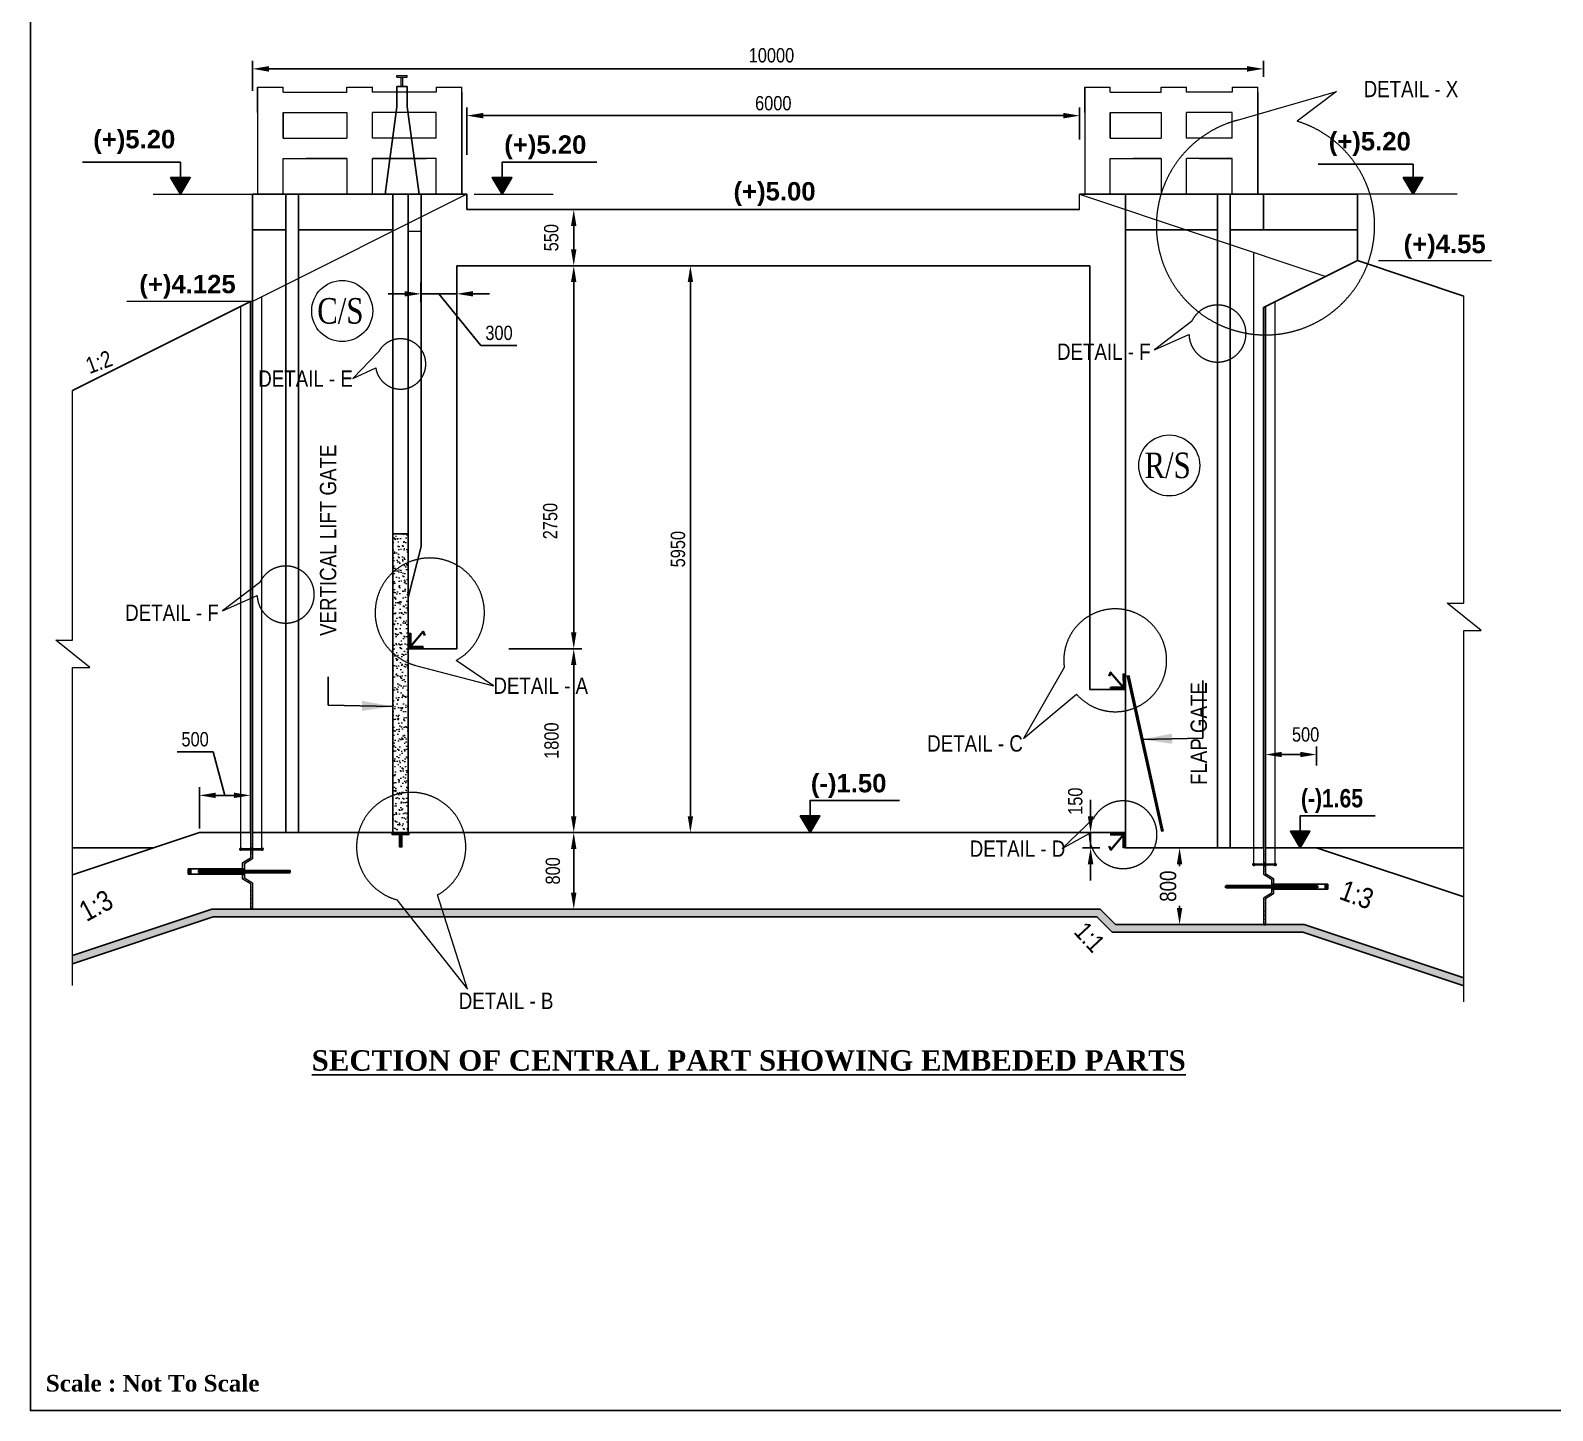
# Model space of a CAD drawing. Extents: x -119161 to 3778985, y -718511 to -30958.
# Drawn here: x 3258501 to 3273407, y -268202 to -254688 of the extents above; entities that cross this region are included whole.
import ezdxf

# ---------------------------------------------------------------- set-up
doc = ezdxf.new("R2010")
doc.units = 0
doc.header["$MEASUREMENT"] = 0
doc.linetypes.add('DASHED2', pattern=[9.525, 6.35, -3.175])
doc.layers.get('0').update_dxf_attribs({"linetype": 'CONTINUOUS'})
doc.layers.get('DEFPOINTS').update_dxf_attribs({"linetype": 'CONTINUOUS'})
for name, color, linetype, lineweight in [('Dim', 7, 'CONTINUOUS', 9), ('Grid Line_Outer', 7, 'CONTINUOUS', 5), ('HATCH', 252, 'CONTINUOUS', 5), ('line2', 3, 'CONTINUOUS', 30), ('Railing', 8, 'CONTINUOUS', 0)]:
    doc.layers.add(name, color=color, linetype=linetype, lineweight=lineweight)
for name, color, linetype in [('DOTTED', 240, 'DASHED2'), ('LINE', 7, 'CONTINUOUS'), ('TEXT', 10, 'CONTINUOUS')]:
    doc.layers.add(name, color=color, linetype=linetype)
doc.styles.add('ARIAL', font='ARIALN.TTF')
doc.styles.add('DIM', font='isocp3.shx')
doc.styles.add('SH-T2', font='arial.ttf', dxfattribs={"width": 0.8})
doc.styles.get("Standard").update_dxf_attribs({"font": 'times.ttf', "height": 250})
doc.dimstyles.new('dim_150', dxfattribs={"dimtxt": 300, "dimasz": 300, "dimexe": 300, "dimexo": 100, "dimgap": 100, "dimtad": 1, "dimdec": 0, "dimzin": 0, "dimdsep": 46, "dimtxsty": 'DIM', "dimcen": 150, "dimclrd": 5, "dimclre": 5, "dimclrt": 7, "dimadec": 0, "dimazin": 0, "dimtfac": 1, "dimtdec": 0, "dimtmove": 0, "dimatfit": 3, "dimfxl": 20, "dimtolj": 1, "dimtzin": 0, "dimarcsym": 0})
doc.dimstyles.new('dim_80', dxfattribs={"dimtxt": 160, "dimasz": 160, "dimexe": 80, "dimexo": 40, "dimgap": 50, "dimtad": 1, "dimdec": 0, "dimzin": 0, "dimdsep": 46, "dimtxsty": 'DIM', "dimcen": 0.09, "dimclrd": 5, "dimclre": 5, "dimclrt": 7, "dimadec": 0, "dimazin": 0, "dimtfac": 1, "dimtdec": 0, "dimtmove": 0, "dimatfit": 3, "dimfxl": 1, "dimtolj": 1, "dimtzin": 0, "dimarcsym": 0})
pattern_1 = [(37.5, (2908119.858, -282118.255), (-0.31496679, 9.63411885), [0, -7.6, 0, -8.5, 0, -8.125]), (7.5, (2908119.858, -282118.255), (8.84888353, 14.11073033), [0, -4.1, 0, -6.85, 0, -2.625]), (327.5, (2908113.708, -282118.255), (15.5707093, 0.02829527), [0, -2.5, 0, -9, 0, -11.75]), (317.5, (2908113.708, -282118.255), (15.030633, 4.3883778), [0, -1.25, 0, -5.9, 0, -6.75])]
pattern_2 = [(37.5, (2853154.504, -282268.255), (-0.31496679, 9.63411885), [0, -7.6, 0, -8.5, 0, -8.125]), (7.5, (2853154.504, -282268.255), (8.84888353, 14.11073033), [0, -4.1, 0, -6.85, 0, -2.625]), (327.5, (2853148.354, -282268.255), (15.57070931, 0.02829527), [0, -2.5, 0, -9, 0, -11.75]), (317.5, (2853148.354, -282268.255), (15.03063302, 4.38837782), [0, -1.25, 0, -5.9, 0, -6.75])]

# ---------------------------------------------------------------- blocks, each defined once
blk = doc.blocks.new('*D365')
at = {"layer": 'DEFPOINTS', "color": 0, "lineweight": -2, "ltscale": 500}
for p in [(3263608, -262542), (3263525, -263292), (3263822, -263292)]:
    blk.add_point(p, dxfattribs=at)
at = {"layer": 'Dim', "color": 5, "lineweight": -2, "ltscale": 500}
for p, q in [((3263648, -262542), (3263902, -262542)), ((3263822, -262702), (3263822, -263132)), ((3263565, -263292), (3263902, -263292))]:
    blk.add_line(p, q, dxfattribs=at)
for points in [[(3263795, -262702), (3263848, -262702), (3263822, -262542)], [(3263795, -263132), (3263848, -263132), (3263822, -263292)]]:
    blk.add_solid(points, dxfattribs=at)
at = {"layer": 'Dim', "color": 7, "ltscale": 500, "insert": (3263618, -262917), "char_height": 140, "attachment_point": 5, "rotation": 90, "style": 'ARIAL'}
blk.add_mtext('\\A1;800', dxfattribs=at)
blk = doc.blocks.new('*D366')
at = {"layer": 'DEFPOINTS', "color": 0, "lineweight": -2, "ltscale": 500}
for p in [(3269591, -262692), (3269591, -263442), (3269755, -263442)]:
    blk.add_point(p, dxfattribs=at)
at = {"layer": 'Dim', "color": 5, "lineweight": -2, "ltscale": 500}
for p, q in [((3269631, -262692), (3269835, -262692)), ((3269755, -262852), (3269755, -262872)), ((3269755, -263282), (3269755, -263261)), ((3269631, -263442), (3269835, -263442))]:
    blk.add_line(p, q, dxfattribs=at)
for points in [[(3269728, -262852), (3269781, -262852), (3269755, -262692)], [(3269728, -263282), (3269781, -263282), (3269755, -263442)]]:
    blk.add_solid(points, dxfattribs=at)
at = {"layer": 'Dim', "color": 7, "ltscale": 500, "insert": (3269643, -263067), "char_height": 160, "attachment_point": 5, "rotation": 90, "style": 'ARIAL'}
blk.add_mtext('\\A1;800', dxfattribs=at)
blk = doc.blocks.new('*D367')
at = {"layer": 'DEFPOINTS', "color": 0, "lineweight": -2, "ltscale": 500}
for p in [(3262776, -255522), (3268776, -255795), (3262776, -255945)]:
    blk.add_point(p, dxfattribs=at)
at = {"layer": 'Dim', "color": 5, "lineweight": -2, "ltscale": 500}
for p, q in [((3262776, -255905), (3262776, -255442)), ((3268776, -255755), (3268776, -255442)), ((3268616, -255522), (3262936, -255522))]:
    blk.add_line(p, q, dxfattribs=at)
for points in [[(3262936, -255495), (3262936, -255549), (3262776, -255522)], [(3268616, -255495), (3268616, -255549), (3268776, -255522)]]:
    blk.add_solid(points, dxfattribs=at)
at = {"layer": 'Dim', "color": 7, "ltscale": 500, "insert": (3265776, -255401), "char_height": 140, "attachment_point": 5, "style": 'ARIAL'}
blk.add_mtext('\\A1;6000', dxfattribs=at)
blk = doc.blocks.new('*D368')
at = {"layer": 'DEFPOINTS', "color": 0, "lineweight": -2, "ltscale": 500}
for p in [(3271096, -261778), (3270596, -261916), (3271096, -261926)]:
    blk.add_point(p, dxfattribs=at)
at = {"layer": 'Dim', "color": 5, "lineweight": -2, "ltscale": 500}
for p, q in [((3270596, -261876), (3270596, -261698)), ((3271096, -261886), (3271096, -261698)), ((3270756, -261778), (3270936, -261778))]:
    blk.add_line(p, q, dxfattribs=at)
for points in [[(3270756, -261751), (3270756, -261804), (3270596, -261778)], [(3270936, -261751), (3270936, -261804), (3271096, -261778)]]:
    blk.add_solid(points, dxfattribs=at)
at = {"layer": 'Dim', "color": 7, "ltscale": 500, "insert": (3270989, -261582), "char_height": 140, "attachment_point": 5, "style": 'ARIAL'}
blk.add_mtext('\\A1;500', dxfattribs=at)
blk = doc.blocks.new('*D369')
at = {"layer": 'DEFPOINTS', "color": 0, "lineweight": -2, "ltscale": 500}
for p in [(3260156, -262178), (3260156, -262542), (3260656, -262542)]:
    blk.add_point(p, dxfattribs=at)
at = {"layer": 'Dim', "color": 5, "lineweight": -2, "ltscale": 500}
for p, q in [((3260291, -261751), (3259938, -261751)), ((3260406, -262178), (3260291, -261751)), ((3260156, -262502), (3260156, -262098)), ((3260496, -262178), (3260316, -262178)), ((3260656, -262502), (3260656, -262098))]:
    blk.add_line(p, q, dxfattribs=at)
for points in [[(3260316, -262151), (3260316, -262204), (3260156, -262178)], [(3260496, -262151), (3260496, -262204), (3260656, -262178)]]:
    blk.add_solid(points, dxfattribs=at)
at = {"layer": 'Dim', "color": 7, "ltscale": 500, "insert": (3260114, -261629), "char_height": 140, "attachment_point": 5, "style": 'ARIAL'}
blk.add_mtext('\\A1;500', dxfattribs=at)
blk = doc.blocks.new('*D370')
at = {"layer": 'DEFPOINTS', "color": 0, "lineweight": -2, "ltscale": 500}
for p in [(3269015, -262542), (3268883, -262692), (3269015, -262692)]:
    blk.add_point(p, dxfattribs=at)
at = {"layer": 'Dim', "color": 5, "lineweight": -2, "ltscale": 500}
for p, q in [((3268883, -262382), (3268883, -262222)), ((3268975, -262542), (3268803, -262542)), ((3268883, -262542), (3268883, -262692)), ((3268975, -262692), (3268803, -262692)), ((3268883, -262852), (3268883, -263012))]:
    blk.add_line(p, q, dxfattribs=at)
for points in [[(3268856, -262382), (3268910, -262382), (3268883, -262542)], [(3268856, -262852), (3268910, -262852), (3268883, -262692)]]:
    blk.add_solid(points, dxfattribs=at)
at = {"layer": 'Dim', "color": 7, "ltscale": 500, "insert": (3268734, -262235), "char_height": 140, "attachment_point": 5, "rotation": 90, "style": 'ARIAL'}
blk.add_mtext('\\A1;150', dxfattribs=at)
blk = doc.blocks.new('*D371')
at = {"layer": 'DEFPOINTS', "color": 0, "lineweight": -2, "ltscale": 500}
for p in [(3263416, -260742), (3263360, -262542), (3263822, -262542)]:
    blk.add_point(p, dxfattribs=at)
at = {"layer": 'Dim', "color": 5, "lineweight": -2, "ltscale": 500}
for p, q in [((3263456, -260742), (3263902, -260742)), ((3263822, -260902), (3263822, -262382)), ((3263400, -262542), (3263902, -262542))]:
    blk.add_line(p, q, dxfattribs=at)
for points in [[(3263795, -260902), (3263848, -260902), (3263822, -260742)], [(3263795, -262382), (3263848, -262382), (3263822, -262542)]]:
    blk.add_solid(points, dxfattribs=at)
at = {"layer": 'Dim', "color": 7, "ltscale": 500, "insert": (3263605, -261642), "char_height": 140, "attachment_point": 5, "rotation": 90, "style": 'ARIAL'}
blk.add_mtext('\\A1;1800', dxfattribs=at)
blk = doc.blocks.new('*D372')
at = {"layer": 'DEFPOINTS', "color": 0, "lineweight": -2, "ltscale": 500}
for p in [(3263147, -256992), (3263147, -260742), (3263822, -260742)]:
    blk.add_point(p, dxfattribs=at)
at = {"layer": 'Dim', "color": 5, "lineweight": -2, "ltscale": 500}
for p, q in [((3263187, -256992), (3263902, -256992)), ((3263822, -257152), (3263822, -260582)), ((3263187, -260742), (3263902, -260742))]:
    blk.add_line(p, q, dxfattribs=at)
for points in [[(3263795, -257152), (3263848, -257152), (3263822, -256992)], [(3263795, -260582), (3263848, -260582), (3263822, -260742)]]:
    blk.add_solid(points, dxfattribs=at)
at = {"layer": 'Dim', "color": 7, "ltscale": 500, "insert": (3263592, -259492), "char_height": 140, "attachment_point": 5, "rotation": 90, "style": 'ARIAL'}
blk.add_mtext('\\A1;2750', dxfattribs=at)
blk = doc.blocks.new('KK')
at = {"layer": 'LINE', "lineweight": 15}
for p, q in [((-286, 1162), (-184, 1162)), ((-286, 1148), (-286, 1162)), ((-286, 1148), (-184, 1148)), ((-242, 1056), (-242, 1148)), ((-226, 1056), (-226, 1148)), ((-184, 1148), (-184, 1162))]:
    blk.add_line(p, q, dxfattribs=at)
at = {"layer": 'LINE'}
for p, q in [((-182, 1056), (-284, 1056)), ((-284, 1054), (-284, 955)), ((-182, 1056), (-182, 956)), ((-284, 856), (-284, 953)), ((-182, 956), (-182, 856)), ((-284, 856), (-400, 0)), ((-182, 856), (-66, 0))]:
    blk.add_line(p, q, dxfattribs=at)
blk = doc.blocks.new('*D373')
at = {"layer": 'DEFPOINTS', "color": 0, "lineweight": -2, "ltscale": 500}
for p in [(3264964, -256992), (3265670, -256992), (3264480, -262542)]:
    blk.add_point(p, dxfattribs=at)
at = {"layer": 'Dim', "color": 5, "lineweight": -2, "ltscale": 500}
for p, q in [((3265630, -256992), (3264884, -256992)), ((3264964, -262382), (3264964, -257152)), ((3264520, -262542), (3265044, -262542))]:
    blk.add_line(p, q, dxfattribs=at)
for points in [[(3264938, -257152), (3264991, -257152), (3264964, -256992)], [(3264938, -262382), (3264991, -262382), (3264964, -262542)]]:
    blk.add_solid(points, dxfattribs=at)
at = {"layer": 'Dim', "color": 7, "ltscale": 500, "insert": (3264843, -259767), "char_height": 140, "attachment_point": 5, "rotation": 90, "style": 'ARIAL'}
blk.add_mtext('\\A1;5950', dxfattribs=at)
blk = doc.blocks.new('*D374')
at = {"layer": 'DEFPOINTS', "color": 0, "lineweight": -2, "ltscale": 500}
for p in [(3263337, -256442), (3263337, -256992), (3263822, -256992)]:
    blk.add_point(p, dxfattribs=at)
at = {"layer": 'Dim', "color": 5, "lineweight": -2, "ltscale": 500}
for p, q in [((3263377, -256442), (3263902, -256442)), ((3263822, -256602), (3263822, -256832)), ((3263377, -256992), (3263902, -256992))]:
    blk.add_line(p, q, dxfattribs=at)
for points in [[(3263795, -256602), (3263848, -256602), (3263822, -256442)], [(3263795, -256832), (3263848, -256832), (3263822, -256992)]]:
    blk.add_solid(points, dxfattribs=at)
at = {"layer": 'Dim', "color": 7, "ltscale": 500, "insert": (3263602, -256717), "char_height": 140, "attachment_point": 5, "rotation": 90, "style": 'ARIAL'}
blk.add_mtext('\\A1;550', dxfattribs=at)
blk = doc.blocks.new('*D375')
at = {"layer": 'DEFPOINTS', "color": 0, "lineweight": -2, "ltscale": 500}
for p in [(3270576, -255064), (3270576, -255182), (3260676, -255320)]:
    blk.add_point(p, dxfattribs=at)
at = {"layer": 'Dim', "color": 5, "lineweight": -2, "ltscale": 500}
for p, q in [((3260676, -255280), (3260676, -254984)), ((3270576, -255142), (3270576, -254984)), ((3260836, -255064), (3270416, -255064))]:
    blk.add_line(p, q, dxfattribs=at)
for points in [[(3260836, -255037), (3260836, -255091), (3260676, -255064)], [(3270416, -255037), (3270416, -255091), (3270576, -255064)]]:
    blk.add_solid(points, dxfattribs=at)
at = {"layer": 'Dim', "color": 7, "ltscale": 500, "insert": (3265758, -254932), "char_height": 140, "attachment_point": 5, "style": 'ARIAL'}
blk.add_mtext('\\A1;10000', dxfattribs=at)
blk = doc.blocks.new('*D376')
at = {"layer": 'DEFPOINTS', "color": 0, "lineweight": -2, "ltscale": 500}
for p in [(3262326, -257116), (3262676, -257116), (3262676, -257267)]:
    blk.add_point(p, dxfattribs=at)
at = {"layer": 'Dim', "color": 5, "lineweight": -2, "ltscale": 500}
for p, q in [((3262166, -257267), (3262006, -257267)), ((3262326, -257156), (3262326, -257347)), ((3262326, -257267), (3262676, -257267)), ((3262326, -257267), (3262676, -257267)), ((3262501, -257267), (3262913, -257772)), ((3262676, -257156), (3262676, -257347)), ((3262836, -257267), (3262996, -257267)), ((3262913, -257772), (3263266, -257772))]:
    blk.add_line(p, q, dxfattribs=at)
for points in [[(3262166, -257240), (3262166, -257293), (3262326, -257267)], [(3262836, -257240), (3262836, -257293), (3262676, -257267)]]:
    blk.add_solid(points, dxfattribs=at)
at = {"layer": 'Dim', "color": 7, "ltscale": 500, "insert": (3263090, -257650), "char_height": 140, "attachment_point": 5, "style": 'ARIAL'}
blk.add_mtext('\\A1;300', dxfattribs=at)
blk = doc.blocks.new('Ralling 02')
at = {"layer": 'Railing', "ltscale": 500}
for p, q in [((-1750, 0), (-1750, 1050)), ((-1500, 1050), (-1500, 1000)), ((-875, 1000), (-875, 1050)), ((-625, 1000), (-625, 1050)), ((0, 1000), (0, 1050)), ((0, 1000), (0, 1050)), ((250, 800), (250, 1050)), ((250, 1050), (250, 0)), ((-1750, 1000), (-1750, 0)), ((-1500, 800), (-875, 800)), ((-1500, 550), (-1500, 800)), ((-875, 550), (-875, 800)), ((0, 800), (-625, 800)), ((0, 550), (0, 800)), ((-1500, 0), (-1500, 350)), ((-875, 0), (-875, 350)), ((0, 0), (0, 350))]:
    blk.add_line(p, q, dxfattribs=at)
for points in [[(-1500, 1050), (-1750, 1050)], [(-625, 1050), (-875, 1050)], [(250, 1050), (0, 1050)], [(-1500, 1000), (-875, 1000)], [(0, 1000), (-625, 1000)], [(-625, 800), (-625, 550)], [(0, 800), (0, 800), (0, 550)], [(-1500, 550), (-875, 550)], [(0, 550), (-625, 550)], [(-1500, 350), (-875, 350)], [(-875, 350), (-1400, 350)], [(-625, 350), (-225, 350)], [(0, 350), (-625, 350)], [(-625, 350), (-625, 0)]]:
    blk.add_lwpolyline(points, dxfattribs=at)
blk.add_lwpolyline([(-625, 1000), (-625, 1000)], close=True, dxfattribs=at)
blk = doc.blocks.new('huk')
at = {"layer": 'Dim'}
h = blk.add_hatch(dxfattribs=at)
h.set_pattern_fill('ANSI31', color=15)
h.set_pattern_definition([(45, (-358365.36117, -19477.47705), (-0.08838834765, 0.08838834765), [])])
h.paths.add_polyline_path([(13, 3, 0.75964), (-13, 3), (-94, 3, 4.674984), (-94, -6), (-12, -6, 0.637498), (12, -6), (94, -6, 4.674984), (94, 3)])
h.paths.add_polyline_path([(-6, 0, -1), (6, 0, -1)], flags=16)
at = {"layer": 'DOTTED', "color": 8}
for points in [[(-94, 3), (-13, 3)], [(13, 3), (94, 3)], [(-94, -6), (-12, -6)], [(12, -6), (94, -6)]]:
    blk.add_lwpolyline(points, dxfattribs=at)
blk.add_circle((0, 0), 6.04, dxfattribs=at)
for centre, radius, start, end in [((-104, -1), 11, 24.1477, 335.8523), ((0, 0), 13, 15.5565, 164.4435), ((104, -1), 11, 204.1477, 155.8523), ((0, 0), 13, 204.9652, 335.0348)]:
    blk.add_arc(centre, radius, start, end, dxfattribs=at)

msp = doc.modelspace()

# ---------------------------------------------------------------- hatches: boundary and pattern name
at = {"layer": 'Dim'}
h = msp.add_hatch(dxfattribs=at)
h.set_pattern_fill('ANSI31', color=8, scale=0.5)
h.set_pattern_definition([(45, (3087833.273614, -308823.035176), (-0.044194173824, 0.044194173824), [])])
h.paths.add_polyline_path([(3260066.5, -256128.8), (3259970.2, -256128.8), (3259970.2, -256291.7)])
h.paths.add_polyline_path([(3259970.2, -256128.8), (3259873.9, -256128.8), (3259970.2, -256291.7)])
h = msp.add_hatch(dxfattribs=at)
h.set_pattern_fill('ANSI31', color=8, scale=0.5)
h.set_pattern_definition([(45, (3090982.47906, -308823.035176), (-0.044194173824, 0.044194173824), [])])
h.paths.add_polyline_path([(3263215.7, -256128.8), (3263119.4, -256128.8), (3263119.4, -256291.7)])
h.paths.add_polyline_path([(3263119.4, -256128.8), (3263023.2, -256128.8), (3263119.4, -256291.7)])
h = msp.add_hatch(dxfattribs=at)
h.set_pattern_fill('ANSI31', color=8, scale=0.5)
h.set_pattern_definition([(45, (3088292.977604, -308822.9929), (-0.044194173824, 0.044194173824), [])])
h.paths.add_polyline_path([(3271945.4, -256128.8), (3272041.7, -256128.8), (3272041.7, -256291.7)])
h.paths.add_polyline_path([(3272041.7, -256128.8), (3272138, -256128.8), (3272041.7, -256291.7)])
at = {"layer": 'Dim', "ltscale": 50}
h = msp.add_hatch(dxfattribs=at)
h.set_pattern_fill('AR-SAND', color=2, scale=40)
h.set_pattern_definition([(37.5, (432504.8, 468095.594), (-2.5197343, 77.0729508), [0, -60.8, 0, -68, 0, -65]), (7.5, (432504.8, 468095.59), (70.7910682, 112.8858426), [0, -32.8, 0, -54.8, 0, -21]), (327.5, (432455.6, 468095.594), (124.5656745, 0.2263621), [0, -20, 0, -72, 0, -94]), (317.5, (432455.6, 468095.59), (120.245064, 35.1070226), [0, -10, 0, -47.2, 0, -54])])
h.paths.add_polyline_path([(3262051.2, -262541.7), (3262201.1, -262541.7), (3262201.1, -259615.4), (3262051.1, -259615.4)])
at = {"layer": 'Dim'}
h = msp.add_hatch(dxfattribs=at)
h.set_pattern_fill('ANSI31', color=8, scale=0.5)
h.set_pattern_definition([(45, (3093998.69953, -315073.035176), (-0.044194173824, 0.044194173824), [])])
h.paths.add_polyline_path([(3266231.9, -262378.8), (3266135.6, -262378.8), (3266135.6, -262541.7)])
h.paths.add_polyline_path([(3266135.6, -262378.8), (3266039.4, -262378.8), (3266135.6, -262541.7)])
h = msp.add_hatch(dxfattribs=at)
h.set_pattern_fill('AR-SAND', color=8, scale=5)
h.set_pattern_definition(pattern_1)
h.paths.add_polyline_path([(3260676.1, -262541.7), (3260656.1, -262541.7), (3260656.1, -262791.7), (3260576.1, -262841.7), (3260576.1, -262885.7), (3260596.1, -262885.7), (3260596.1, -262848.9), (3260676.1, -262798.9)])
h = msp.add_hatch(dxfattribs=at)
h.set_pattern_fill('ANSI31', color=8, scale=0.5)
h.set_pattern_definition([(45, (3098798.72641, -315223.03489), (-0.044194173824, 0.044194173824), [])])
h.paths.add_polyline_path([(3271031.9, -262528.8), (3270935.7, -262528.8), (3270935.7, -262691.7)])
h.paths.add_polyline_path([(3270935.7, -262528.8), (3270839.4, -262528.8), (3270935.7, -262691.7)])
h = msp.add_hatch(dxfattribs=at)
h.set_pattern_fill('AR-SAND', color=8, scale=5)
h.set_pattern_definition(pattern_2)
h.paths.add_polyline_path([(3270576.1, -262691.7), (3270596.1, -262691.7), (3270596.1, -262941.7), (3270676.1, -262991.7), (3270676.1, -263035.7), (3270656.1, -263035.7), (3270656.1, -262998.9), (3270576.1, -262948.9)])
h = msp.add_hatch(color=15, dxfattribs=at)
h.dxf.hatch_style = 1
h.paths.add_polyline_path([(3260071.6, -262897.8), (3260046.1, -262897.8), (3260046.2, -262947.8), (3260071.7, -262947.8)])
h = msp.add_hatch(color=15, dxfattribs=at)
h.dxf.hatch_style = 1
h.paths.add_polyline_path([(3261045.9, -262912.7), (3261045.9, -262932.7), (3260146.5, -262932.7), (3260146.5, -262912.7)])
h = msp.add_hatch(dxfattribs=at)
h.set_pattern_fill('AR-SAND', color=8, scale=5)
h.set_pattern_definition(pattern_1)
h.paths.add_polyline_path([(3260656.1, -263292.4), (3260676.1, -263292.4), (3260676.1, -263034.6), (3260596.1, -262984.6), (3260596.1, -262947.8), (3260576.1, -262947.8), (3260576.1, -262991.7), (3260656.1, -263041.7)])
h = msp.add_hatch(color=15, dxfattribs=at)
h.dxf.hatch_style = 1
h.paths.add_polyline_path([(3270206.3, -263062.7), (3270206.3, -263082.7), (3271105.7, -263082.7), (3271105.7, -263062.7)])
h = msp.add_hatch(color=15, dxfattribs=at)
h.dxf.hatch_style = 1
h.paths.add_polyline_path([(3271180.6, -263047.8), (3271206.1, -263047.8), (3271206, -263097.8), (3271180.5, -263097.8)])
h = msp.add_hatch(dxfattribs=at)
h.set_pattern_fill('AR-SAND', color=8, scale=5)
h.set_pattern_definition(pattern_2)
h.paths.add_polyline_path([(3270576, -263441.6), (3270596, -263441.6), (3270596.1, -263191.7), (3270676.1, -263141.7), (3270676.1, -263097.8), (3270656.1, -263097.8), (3270656.1, -263134.6), (3270576.1, -263184.6)])
at = {"layer": 'Grid Line_Outer', "ltscale": 2}
h = msp.add_hatch(dxfattribs=at)
h.set_pattern_fill('ANSI31', color=1)
h.set_pattern_definition([(45, (2804854.38363, -226022.3853), (-0.08838834765, 0.08838834765), [])])
h.paths.add_polyline_path([(3262349.1, -260741.7), (3262347.1, -260718), (3262225.5, -260718), (3262227.5, -260590.6), (3262201.1, -260590.6), (3262201.1, -260741.7)])
h = msp.add_hatch(color=1, dxfattribs=at)
h.dxf.hatch_style = 1
h.paths.add_polyline_path([(3269078, -261141.7), (3269080, -261118), (3269201.6, -261118), (3269199.6, -260990.6), (3269226, -260990.6), (3269226, -261141.7)])
h = msp.add_hatch(dxfattribs=at)
h.set_pattern_fill('ANSI31', color=1, scale=0.6)
h.set_pattern_definition([(45, (2987759.77209, -240630.78292), (-0.05303300859, 0.05303300859), [])])
h.paths.add_polyline_path([(3262137.9, -262564.4), (3262114.2, -262564.4), (3262114.2, -262683.6), (3262137.9, -262683.6)])
h.paths.add_polyline_path([(3262207.1, -262542.4), (3262044.4, -262542.4), (3262044.4, -262564.4), (3262207.1, -262564.4)])
h = msp.add_hatch(color=1, dxfattribs=at)
h.dxf.hatch_style = 1
h.paths.add_polyline_path([(3269079.4, -262541.7), (3269079.4, -262566.1), (3269201.9, -262566.1), (3269201.8, -262691.7), (3269225.9, -262691.7), (3269225.9, -262541.9)])
at = {"layer": 'HATCH', "lineweight": 15}
h = msp.add_hatch(dxfattribs=at)
h.set_pattern_fill('AR-CONC', color=2, scale=20)
h.set_pattern_definition([(50, (3133185.19, -271141.29), (143.45204, -12.55043), [15, -165]), (355, (3133185.19, -271141.29), (-27.75027, 150.43843), [12, -132]), (100.45144, (3133197.15, -271142.33), (115.70177, 137.888), [12.74804, -140.22842]), (46.1842, (3133185.2, -271101.29), (213.44827, -33.10386), [22.5, -247.5]), (96.63564, (3133202.98, -271104.04), (186.9324, 194.82372), [19.12207, -210.34275]), (351.18416, (3133185.2, -271101.29), (186.9324, 194.82372), [18, -198]), (21, (3133205.19, -271111.29), (119.38141, -80.52378), [15, -165]), (326, (3133205.19, -271111.29), (48.66307, 145.03001), [12, -132]), (71.45144, (3133215.14, -271118), (168.04448, 64.50623), [12.74804, -140.22842]), (37.5, (3133185.19, -271141.286), (2.431971, 66.57877), [0, -130.4, 0, -134, 0, -132.5]), (7.5, (3133185.19, -271141.286), (52.613907, 78.882342), [0, -76.4, 0, -127.4, 0, -50.5]), (327.5, (3133140.59, -271141.286), (106.764487, -4.510974), [0, -50, 0, -156, 0, -207]), (317.5, (3133120.59, -271141.29), (116.637234, 20.020996), [0, -65, 0, -103.6, 0, -147])])
h.paths.add_polyline_path([(3269094.9, -263516.7), (3268944.9, -263366.7), (3262776.1, -263366.7), (3260290.2, -263366.7), (3258912.1, -263826), (3258912.1, -263747), (3260278, -263291.7), (3262776.1, -263291.7), (3268975.9, -263291.7), (3269125.9, -263441.7), (3270596, -263441.7), (3270974.3, -263441.7), (3272538.2, -263963.1), (3272538.2, -264042.1), (3270962.1, -263516.7)])

# ---------------------------------------------------------------- linework, layer by layer
for p, q in [((3260596.1, -262897.1), (3260046.1, -262897.8)), ((3260596.1, -262947.8), (3260046.2, -262947.8)), ((3270656.1, -263047.1), (3271206.1, -263047.8)), ((3270656.1, -263097.8), (3271206, -263097.8))]:
    msp.add_line(p, q)
at = {"color": 5}
for points in [[(3259970.2, -256291.7), (3259970.2, -255977.6), (3259011.8, -255977.6)], [(3263119.4, -256291.7), (3263119.4, -255977.6), (3264048.9, -255977.6)], [(3272041.7, -256291.7), (3272041.7, -255998.5), (3271112.2, -255998.5)], [(3259970.2, -256291.7), (3259970.2, -256128.8), (3259873.9, -256128.8), (3259970.2, -256291.7)], [(3259970.2, -256291.7), (3259970.2, -256128.8), (3260066.5, -256128.8), (3259970.2, -256291.7)], [(3263119.4, -256291.7), (3263119.4, -256128.8), (3263023.2, -256128.8), (3263119.4, -256291.7)], [(3263119.4, -256291.7), (3263119.4, -256128.8), (3263215.7, -256128.8), (3263119.4, -256291.7)], [(3272041.7, -256291.7), (3272041.7, -256128.8), (3271945.4, -256128.8), (3272041.7, -256291.7)], [(3272041.7, -256291.7), (3272041.7, -256128.8), (3272138, -256128.8), (3272041.7, -256291.7)], [(3266135.6, -262541.7), (3266135.6, -262227.6), (3267012.4, -262227.6)], [(3266135.6, -262541.7), (3266135.6, -262378.8), (3266039.4, -262378.8), (3266135.6, -262541.7)], [(3266135.6, -262541.7), (3266135.6, -262378.8), (3266231.9, -262378.8), (3266135.6, -262541.7)], [(3270935.7, -262691.7), (3270935.7, -262377.6), (3271669.6, -262377.6)], [(3270935.7, -262691.7), (3270935.7, -262528.8), (3270839.4, -262528.8), (3270935.7, -262691.7)], [(3270935.7, -262691.7), (3270935.7, -262528.8), (3271031.9, -262528.8), (3270935.7, -262691.7)]]:
    msp.add_lwpolyline(points, dxfattribs=at)
at = {"color": 7}
for points in [[(3270596.1, -262691.7), (3271096, -262691.7), (3272538.2, -263172.5)], [(3270596, -263441.7), (3270974.3, -263441.7), (3272538.2, -263963.1)], [(3270596, -263516.7), (3270962.1, -263516.7), (3272538.2, -264042.1)]]:
    msp.add_lwpolyline(points, dxfattribs=at)
for points in [[(3260046.2, -262947.8), (3260046.1, -262897.8)], [(3260071.7, -262947.8), (3260071.6, -262897.8)], [(3271180.5, -263097.8), (3271180.6, -263047.8)], [(3271206, -263097.8), (3271206.1, -263047.8)]]:
    msp.add_lwpolyline(points)
at = {"layer": 'Dim', "color": 8, "ltscale": 2000}
msp.add_line((3271703.8, -256941.7), (3272808.5, -256941.7), dxfattribs=at)
at = {"layer": 'Dim', "color": 8, "linetype": 'DASHED2', "ltscale": 2000}
msp.add_line((3260670.2, -257341.7), (3259446, -257341.7), dxfattribs=at)
at = {"layer": 'Dim', "color": 1, "linetype": 'DASHED2', "ltscale": 2000}
msp.add_lwpolyline([(3270276.1, -255580.5), (3271290.7, -255286.6), (3270905.2, -255577.1)], dxfattribs=at)
at = {"layer": 'Dim', "color": 8, "linetype": 'DASHED2', "ltscale": 2000}
for points in [[(3259704.1, -256291.7), (3260726.9, -256291.7)], [(3262845.7, -256291.7), (3263621.6, -256291.7)], [(3272472.9, -256291.7), (3269226.1, -256291.7)]]:
    msp.add_lwpolyline(points, dxfattribs=at)
at = {"layer": 'Dim', "color": 5, "linetype": 'DASHED2', "ltscale": 800000}
for points in [[(3262776.1, -256291.7), (3260676.1, -257341.7)], [(3268776.1, -256291.8), (3271188, -257095.7)], [(3270482, -262843.5), (3270482, -256860.4)], [(3260562.5, -262693.5), (3260562.5, -257388.5)], [(3260768.9, -262693.6), (3260768.9, -257295.3)], [(3270690.4, -262843.5), (3270690.4, -257344.5)]]:
    msp.add_lwpolyline(points, dxfattribs=at)
at = {"layer": 'Dim', "color": 1, "linetype": 'DASHED2', "ltscale": 2000}
for points in [[(3269846.9, -257666.2, 8.3973133), (3269872.9, -257537.6), (3269508, -257814.1), (3269846.9, -257666.2)], [(3261882.9, -257990.4, 6.0707516), (3261910.7, -257834.8), (3261659.2, -258096.8), (3261882.9, -257990.4)], [(3260721.9, -260222.2, 8.3973133), (3260747.8, -260093.5), (3260383, -260370), (3260721.9, -260222.2)], [(3262669.7, -260857.4, 5.1437327), (3262271.6, -260904.8), (3263035, -261103.7), (3262669.7, -260857.4)], [(3268744.9, -261186, 6.9169206), (3268626.1, -260926.7), (3268225.2, -261622.3), (3268744.9, -261186)], [(3262487.5, -263152.5, 5.1437327), (3262089.4, -263199.9), (3262780.9, -264075.8), (3262487.5, -263152.5)], [(3268870.8, -262550.1, 8.5603748), (3268911.9, -262402.9), (3268604.3, -262699.5), (3268870.8, -262550.1)]]:
    msp.add_lwpolyline(points, format="xyb", dxfattribs=at)
at = {"layer": 'Dim', "color": 13, "lineweight": 30, "ltscale": 50}
for points in [[(3269240.3, -261002.3), (3269580.5, -262532.3)], [(3269255, -261002.3), (3269589.9, -262527.6)]]:
    msp.add_lwpolyline(points, dxfattribs=at)
at = {"layer": 'Dim', "color": 1, "linetype": 'DASHED2', "ltscale": 2000}
msp.add_arc((3270596.1, -256600.2), 1068.7, 104.88721, 73.19057, dxfattribs=at)
at = {"layer": 'Grid Line_Outer', "color": 1, "ltscale": 2}
for p, q in [((3262349.1, -260741.7), (3262347.1, -260718)), ((3269077.7, -261141.7), (3269079.8, -261118)), ((3269078, -261141.7), (3269080, -261118)), ((3269079.4, -262541.7), (3269079.4, -262566.1))]:
    msp.add_line(p, q, dxfattribs=at)
for points in [[(3262349.1, -260741.7), (3262201.1, -260741.7), (3262201.1, -260590.6), (3262227.5, -260590.6), (3262225.5, -260718), (3262347.1, -260718)], [(3269078, -261141.7), (3269226, -261141.7), (3269226, -260990.6), (3269199.6, -260990.6), (3269201.6, -261118), (3269080, -261118)], [(3269079.4, -262541.7), (3269225.9, -262541.9), (3269225.9, -262691.7), (3269201.8, -262691.7), (3269201.9, -262566.1), (3269079.4, -262566.1)]]:
    msp.add_lwpolyline(points, dxfattribs=at)
at = {"layer": 'Grid Line_Outer', "color": 1, "lineweight": 35, "ltscale": 2}
for points in [[(3262225.5, -260718), (3262347.9, -260573.2), (3262362.4, -260611.1)], [(3269201.6, -261118), (3269079.2, -260973.2), (3269064.7, -261011.1)], [(3269201.9, -262566.1), (3269081.7, -262712.6), (3269066.6, -262675)]]:
    msp.add_lwpolyline(points, dxfattribs=at)
at = {"layer": 'Grid Line_Outer', "color": 1, "ltscale": 2}
for points in [[(3262044.4, -262542.4), (3262207.1, -262542.4), (3262207.1, -262564.4), (3262044.4, -262564.4)], [(3262137.9, -262683.6), (3262114.2, -262683.6), (3262114.2, -262564.4), (3262137.9, -262564.4)]]:
    msp.add_lwpolyline(points, close=True, dxfattribs=at)
at = {"layer": 'HATCH', "color": 8, "lineweight": 15}
msp.add_line((3262201.1, -256654.2), (3262326.1, -256654.2), dxfattribs=at)
at = {"layer": 'HATCH', "color": 7, "lineweight": 15}
msp.add_lwpolyline([(3268776, -256442), (3268776, -256291.8)], dxfattribs=at)
at = {"layer": 'HATCH', "color": 3, "lineweight": 9}
for points in [[(3272538.2, -264198.3), (3272538.2, -260564.9), (3272709, -260564.9), (3272376.3, -260295.4), (3272538.2, -260295.4), (3272538.2, -257289.2)], [(3258912.1, -264039.3), (3258912.1, -260926.5), (3259082.9, -260926.5), (3258750.3, -260656.9), (3258912.1, -260656.9), (3258912.1, -258213.7)]]:
    msp.add_lwpolyline(points, dxfattribs=at)
at = {"layer": 'HATCH', "color": 3, "lineweight": 15}
for centre in [(3261554.3, -257434.9), (3269653.5, -258947.5)]:
    msp.add_circle(centre, 298.6, dxfattribs=at)
at = {"layer": 'LINE', "ltscale": 500}
for p, q in [((3262326.1, -256291.7), (3260676.1, -256291.7)), ((3270576.1, -256291.7), (3270576.1, -256641.7)), ((3271495.9, -256291.7), (3271495.9, -256741.8)), ((3261001.1, -256641.7), (3260676.1, -256641.7)), ((3262051.1, -256641.7), (3261126.1, -256641.7)), ((3269226.2, -256641.7), (3270126.1, -256641.7)), ((3271495.9, -256641.7), (3270251.1, -256641.7)), ((3268876.1, -256991.8), (3268876.1, -261141.8)), ((3262676.1, -260741.7), (3262201.1, -260741.7)), ((3268876.1, -261141.8), (3269226, -261141.7)), ((3269225.9, -261141.7), (3268876.2, -261141.8)), ((3269225.9, -262541.7), (3260676.1, -262541.7)), ((3258912.1, -262691.7), (3259706.2, -262691.7)), ((3269225.9, -262691.7), (3270576.1, -262691.7))]:
    msp.add_line(p, q, dxfattribs=at)
at = {"layer": 'LINE'}
msp.add_line((3271096, -262691.7), (3272538.2, -262691.7), dxfattribs=at)
msp.add_lwpolyline([(3284540.6, -268201.5), (3258501.3, -268201.5), (3258501.3, -249788.1), (3284540.6, -249788.1)], close=True, dxfattribs=at)
at = {"layer": 'LINE', "ltscale": 500}
for points in [[(3260676.1, -256291.7), (3260676.1, -262541.7)], [(3261001.1, -256291.7), (3261001.1, -262541.7)], [(3261126.1, -256291.7), (3261126.1, -262541.7)], [(3262051.1, -256291.7), (3262051.2, -262541.7)], [(3262201.1, -256291.7), (3262201.1, -262541.7)], [(3262326.1, -256291.7), (3262776.1, -256291.7)], [(3262776.1, -256441.7), (3262776.1, -256291.7), (3262326.1, -256291.7), (3262326.1, -256441.7)], [(3262776.1, -256291.7), (3262776.1, -256441.7)], [(3268776.1, -256291.8), (3271495.9, -256291.7)], [(3269225.9, -262691.7), (3269226.2, -256291.7)], [(3270126.1, -256291.7), (3270126.2, -262691.7)], [(3270251.1, -256291.7), (3270251.2, -262691.7)], [(3262326.1, -256441.7), (3262326.1, -259741.7)], [(3268776.1, -256442), (3262776.1, -256441.7)], [(3271495.9, -256741.8), (3271495.9, -256941.7)], [(3262326.1, -256947.9), (3262326.1, -259741.7)], [(3271495.9, -256941.7), (3270575.9, -257401.7)], [(3271495.9, -256941.7), (3272538.2, -257289.2)], [(3262676.1, -256991.7), (3262676.1, -260641.7)], [(3268876.1, -256991.8), (3262676.1, -256991.7)], [(3262676.1, -256991.7), (3262676.1, -260741.7)], [(3260656.1, -257341.7), (3258912.1, -258213.7)], [(3260656.1, -257341.7), (3260656.1, -262541.7)], [(3270576.1, -257401.7), (3270576.1, -262691.7)], [(3270596.1, -257391.7), (3270596.1, -262691.7)], [(3262051.1, -259615.4), (3262201.1, -259615.4)], [(3262201.1, -260241.7), (3262326.1, -259741.7)], [(3262201.1, -260241.7), (3262201.1, -260741.7)], [(3260656.1, -262541.7), (3260156.3, -262541.7), (3258912.1, -262956.4)], [(3260656.1, -263291.7), (3260278, -263291.7), (3258912.1, -263747)], [(3260656.1, -263366.7), (3260290.2, -263366.7), (3258912.1, -263826)], [(3260290.2, -263291.7), (3262776.1, -263291.7), (3268975.9, -263291.7), (3269125.9, -263441.7), (3270576, -263441.7)], [(3260290.2, -263366.7), (3262776.1, -263366.7), (3268944.9, -263366.7), (3269094.9, -263516.7), (3270962.1, -263516.7)], [(3270576.1, -263441.7), (3270596, -263441.7)]]:
    msp.add_lwpolyline(points, dxfattribs=at)
at = {"layer": 'LINE', "lineweight": 15}
for points in [[(3260656.1, -262541.7), (3260656.1, -262791.7), (3260576.1, -262841.7), (3260576.1, -262897.1)], [(3260676.1, -262541.7), (3260676.1, -262798.9), (3260596.1, -262848.9), (3260596.1, -262912.7)], [(3270576.1, -262691.7), (3270576.1, -262948.9), (3270656.1, -262998.9), (3270656.1, -263062.7)], [(3270596.1, -262691.7), (3270596.1, -262941.7), (3270676.1, -262991.7), (3270676.1, -263047.1)], [(3260596.1, -262932.7), (3260596.1, -262984.6), (3260676.1, -263034.6), (3260676.1, -263291.7)], [(3260576.1, -262947.8), (3260576.1, -262991.7), (3260656.1, -263041.7), (3260656.1, -263291.7)], [(3270656.1, -263082.7), (3270656.1, -263134.6), (3270576.1, -263184.6), (3270576, -263441.7)], [(3270676.1, -263097.8), (3270676.1, -263141.7), (3270596.1, -263191.7), (3270596, -263441.7)]]:
    msp.add_lwpolyline(points, dxfattribs=at)
at = {"layer": 'line2', "color": 2}
for p, q in [((3261045.9, -262932.7), (3261045.9, -262912.7)), ((3270206.3, -263082.7), (3270206.3, -263062.7))]:
    msp.add_line(p, q, dxfattribs=at)
at = {"layer": 'line2', "color": 1}
for points in [[(3260676.1, -262711.7), (3260671.9, -262715.1), (3260666, -262716.5), (3260659.7, -262714.9), (3260656.1, -262712)], [(3270576.1, -262861.7), (3270580.3, -262865.1), (3270586.2, -262866.5), (3270592.5, -262864.9), (3270596.1, -262862)], [(3260676.1, -263291.7), (3260656.1, -263291.7)], [(3270576, -263441.7), (3270596, -263441.7)]]:
    msp.add_lwpolyline(points, dxfattribs=at)
at = {"layer": 'line2', "color": 2}
for points in [[(3260146.5, -262912.7), (3261045.9, -262912.7)], [(3260146.5, -262912.7), (3260146.5, -262932.7)], [(3260146.5, -262932.7), (3261045.9, -262932.7)], [(3271105.7, -263062.7), (3270206.3, -263062.7)], [(3271105.7, -263082.7), (3270206.3, -263082.7)], [(3271105.7, -263062.7), (3271105.7, -263082.7)]]:
    msp.add_lwpolyline(points, dxfattribs=at)
at = {"layer": 'Railing', "ltscale": 500}
for p, q in [((3268826, -255242.1), (3268826, -256292.1)), ((3268826, -255492), (3268826, -255242.1)), ((3269076, -255292.1), (3269076, -255242.1)), ((3269076, -255292.1), (3269076, -255242.1)), ((3269572.9, -255292.1), (3269572.9, -255242.1)), ((3269822.9, -255292.1), (3269822.9, -255242.1)), ((3270271.2, -255242.1), (3270271.2, -255292.1)), ((3270521.2, -256292.1), (3270521.2, -255242.1)), ((3270521.2, -255292.1), (3270521.2, -256292.1)), ((3269076, -255492), (3269572.9, -255492)), ((3269076, -255742.1), (3269076, -255492)), ((3269822.9, -255742), (3269822.9, -255492)), ((3270271.2, -255492), (3269822.9, -255492)), ((3270271.2, -255742), (3270271.2, -255492)), ((3269076, -256292.1), (3269076, -255942)), ((3269822.9, -256292.1), (3269822.9, -255942)), ((3270271.2, -256292.1), (3270271.2, -255942))]:
    msp.add_line(p, q, dxfattribs=at)
for points in [[(3268826, -255242.1), (3269076, -255242.1)], [(3269076, -255292.1), (3269572.9, -255292.1)], [(3269572.9, -255242.1), (3269822.9, -255242.1)], [(3270271.2, -255292.1), (3269822.9, -255292.1)], [(3270271.2, -255242.1), (3270521.2, -255242.1)], [(3269076, -255492), (3269076, -255492), (3269076, -255742)], [(3269572.9, -255492), (3269572.9, -255742)], [(3269076, -255742), (3269572.9, -255742)], [(3270271.2, -255742), (3269822.9, -255742)], [(3269076, -255942), (3269572.9, -255942)], [(3269572.9, -255942), (3269301, -255942)], [(3269572.9, -255942), (3269572.9, -256292.1)], [(3270271.2, -255942), (3269822.9, -255942)], [(3269951, -255942), (3270271.2, -255942)]]:
    msp.add_lwpolyline(points, dxfattribs=at)
msp.add_lwpolyline([(3269572.9, -255292.1), (3269572.9, -255292.1)], close=True, dxfattribs=at)

# ---------------------------------------------------------------- block references
at = {"color": 8}
msp.add_blockref('KK', (3262373.9, -256291.7), dxfattribs=at)
at = {"layer": 'line2', "color": 1, "xscale": -1}
for name, p in [('Ralling 02', (3260976.1, -256291.7)), ('huk', (3260666, -262703.5))]:
    msp.add_blockref(name, p, dxfattribs=at)
at = {"layer": 'line2', "color": 1}
msp.add_blockref('huk', (3270586.2, -262853.5), dxfattribs=at)

# ---------------------------------------------------------------- texts
at = {"layer": 'LINE', "color": 4, "insert": (3261255.4, -264775.8), "char_height": 150, "width": 8809.359, "attachment_point": 4}
msp.add_mtext('{\\fTimes New Roman|b1|i0|c0|p18;\\H1.3333x;\\L\\C6;SECTION OF CENTRAL PART SHOWING EMBEDED PARTS }', dxfattribs=at)
at = {"layer": 'TEXT', "ltscale": 500, "style": 'ARIAL'}
for s, height, rotation, p in [('1:3', 200, 339.8237, (3271306.8, -263188.5)), ('1:3', 200, 28.3021, (3259049.7, -263419.5)), ('1:1', 180, 312.92807, (3268710.4, -263522.2))]:
    msp.add_text(s, height=height, rotation=rotation, dxfattribs=at).set_placement(p)
at = {"layer": 'TEXT', "color": 7, "char_height": 160, "style": 'ARIAL'}
for s, insert, attachment_point in [('DETAIL - X', (3272484.1, -255261.2), 6), ('DETAIL - F', (3269471, -257833.2), 6), ('DETAIL - E', (3261659.2, -258096.8), 6), ('DETAIL - F', (3260345.9, -260389.2), 6), ('DETAIL - A', (3263035, -261103.7), 4), ('DETAIL - C', (3268220.1, -261670.4), 6), ('DETAIL - D', (3268636.4, -262699.5), 6)]:
    msp.add_mtext(s, dxfattribs=dict(at, insert=insert, attachment_point=attachment_point))
at = {"layer": 'TEXT', "color": 6, "char_height": 180, "style": 'ARIAL'}
for s, insert, width, attachment_point in [('{\\fArial|b1|i0|c0|p34;(+)5.20}', (3259116.1, -255779, 0), 572.38, 4), ('{\\fArial|b1|i0|c0|p34;(+)5.20}', (3263141.8, -255832.3, 0), 572.38, 4), ('{\\fArial|b1|i0|c0|p34;(+)5.20}', (3272019.3, -255799.8, 0), 572.38, 6), ('{\\fArial|b1|i0|c0|p34;(+)5.00}', (3265386.6, -256289.9, 0), 572.38, 4), ('{\\fArial|b1|i0|c0|p34;(+)4.55}', (3271949.1, -256804.8, 0), 871.987, 4), ('{\\fArial|b1|i0|c0|p34;(+)4.125}', (3259568, -257198, 0), 572.38, 4), ('{\\fArial|b1|i0|c0|p34;(-)1.50}', (3266143.8, -262085.4, 0), 572.38, 4), ('{\\fArial Narrow|b1|i0|c0|p34;(-)1.65}', (3270943.8, -262233, 0), 572.38, 4)]:
    msp.add_mtext(s, dxfattribs=dict(at, insert=insert, width=width, attachment_point=attachment_point))
at = {"layer": 'TEXT', "color": 1, "char_height": 250, "width": 630.168, "attachment_point": 6, "style": 'SH-T2'}
for s, insert in [('{\\fTimes New Roman|b0|i0|c0|p18;C/S}', (3261763, -257435.3)), ('{\\fTimes New Roman|b0|i0|c0|p18;R/S}', (3269864.3, -258947.9))]:
    msp.add_mtext(s, dxfattribs=dict(at, insert=insert))
at = {"layer": 'TEXT', "ltscale": 500, "insert": (3259264.1, -257815.1), "char_height": 160, "width": 609.08, "attachment_point": 3, "rotation": 20.1763, "style": 'ARIAL'}
msp.add_mtext('1:2', dxfattribs=at)
at = {"layer": 'TEXT', "color": 2, "char_height": 160, "attachment_point": 6, "rotation": 90, "style": 'ARIAL'}
for s, insert in [('VERTICAL LIFT GATE', (3261417.1, -258743)), ('FLAP GATE', (3269943.8, -261068.1))]:
    msp.add_mtext(s, dxfattribs=dict(at, insert=insert))
at = {"layer": 'TEXT', "color": 7, "insert": (3262696.1, -264189.4), "char_height": 160, "width": 1484.668, "attachment_point": 4, "style": 'ARIAL'}
msp.add_mtext('DETAIL - B', dxfattribs=at)
at = {"layer": 'TEXT', "color": 0, "linetype": 'ByBlock', "insert": (3258651.6, -267852.4), "char_height": 163.039, "width": 8486.086, "attachment_point": 1, "style": 'ARIAL'}
msp.add_mtext('{\\fTimes New Roman|b1|i0|c0|p18;Scale : Not To Scale}', dxfattribs=at)

# ---------------------------------------------------------------- dimensions: what is measured, and where the dimension line sits
at = {"layer": 'Dim', "ltscale": 500}
for base, p1, p2, text, override, picture, middle in [((3270576.1, -255063.9), (3260676.1, -255319.6), (3270576.1, -255181.9), '10000', {"dimtxt": 140, "dimtxsty": 'ARIAL', "dimtmove": 2}, '*D375', (3265758.1, -254932.2)), ((3262676.1, -257266.7), (3262326.1, -257116.3), (3262676.1, -257116.3), '300', {"dimtxt": 140, "dimtxsty": 'ARIAL', "dimtmove": 1}, '*D376', (3262963.1, -257771.8))]:
    dim = msp.add_linear_dim(base=base, p1=p1, p2=p2, text=text, dimstyle='dim_80', override=override, dxfattribs=at)
    dim.commit()
    dim.dimension.update_dxf_attribs({"geometry": picture, "text_midpoint": middle, "dimtype": 160})
for base, p1, p2, angle, text, picture, middle in [((3262776.1, -255522), (3268776.1, -255795.1), (3262776.1, -255945.1), 180, '6000', '*D367', (3265776.1, -255400.5)), ((3264964.2, -256991.7), (3264479.9, -262541.7), (3265669.5, -256991.7), 90, '5950', '*D373', (3264842.8, -259766.7))]:
    dim = msp.add_linear_dim(base=base, p1=p1, p2=p2, angle=angle, text=text, dimstyle='dim_80', override={"dimtxt": 140, "dimtxsty": 'ARIAL', "dimtmove": 2}, dxfattribs=at)
    dim.commit()
    dim.dimension.update_dxf_attribs({"geometry": picture, "text_midpoint": middle})
for base, p1, p2, angle, text, override, picture, middle in [((3263821.6, -256991.7), (3263337.2, -256441.7), (3263337.2, -256991.7), 270, '550', {"dimtxt": 140, "dimtxsty": 'ARIAL', "dimtmove": 2}, '*D374', (3263602.4, -256716.7)), ((3263821.6, -260741.7), (3263146.7, -256991.7), (3263146.7, -260741.7), 90, '2750', {"dimtxt": 140, "dimtxsty": 'ARIAL', "dimtmove": 2}, '*D372', (3263592, -259492.2)), ((3263821.6, -263291.7), (3263607.6, -262541.7), (3263524.5, -263291.7), 90, '800', {"dimtxt": 140, "dimtxsty": 'ARIAL', "dimtmove": 2}, '*D365', (3263617.7, -262916.7)), ((3269754.5, -263441.7), (3269590.7, -262691.7), (3269590.7, -263441.7), 90, '800', {"dimtxsty": 'ARIAL', "dimtmove": 2}, '*D366', (3269643.4, -263066.7))]:
    dim = msp.add_linear_dim(base=base, p1=p1, p2=p2, angle=angle, text=text, dimstyle='dim_80', override=override, dxfattribs=at)
    dim.commit()
    dim.dimension.update_dxf_attribs({"geometry": picture, "text_midpoint": middle, "dimtype": 160})
for base, p1, p2, angle, override, picture, middle in [((3263821.6, -262541.7), (3263415.7, -260741.7), (3263359.5, -262541.7), 90, {"dimtxt": 140, "dimtxsty": 'ARIAL', "dimtmove": 2}, '*D371', (3263604.8, -261641.7)), ((3260156.3, -262177.8), (3260656.1, -262541.7), (3260156.3, -262541.7), 180, {"dimtxt": 140, "dimtxsty": 'ARIAL', "dimtmove": 1}, '*D369', (3260240.8, -261750.9)), ((3268883, -262691.7), (3269014.9, -262541.7), (3269014.9, -262691.7), 90, {"dimtxt": 140, "dimtxsty": 'ARIAL', "dimtmove": 2}, '*D370', (3268734.4, -262234.8))]:
    dim = msp.add_linear_dim(base=base, p1=p1, p2=p2, angle=angle, dimstyle='dim_80', override=override, dxfattribs=at)
    dim.commit()
    dim.dimension.update_dxf_attribs({"geometry": picture, "text_midpoint": middle, "dimtype": 160})
dim = msp.add_linear_dim(base=(3271096, -261777.6), p1=(3270596.1, -261915.6), p2=(3271096, -261925.8), dimstyle='dim_80', override={"dimtxt": 140, "dimtxsty": 'ARIAL', "dimtmove": 2}, dxfattribs=at)
dim.commit()
dim.dimension.update_dxf_attribs({"geometry": '*D368', "text_midpoint": (3270989.1, -261581.9), "dimtype": 160})

# ---------------------------------------------------------------- leaders
for points in [[(3262048.4, -261306.9), (3261416.1, -261295), (3261416, -261018.1)], [(3269381.8, -261629.1), (3269983.6, -261617.2), (3269983.7, -261051.8)]]:
    msp.add_leader(points, dimstyle='dim_150', override={"dimtmove": 1}, dxfattribs=at)

doc.saveas('drawing.dxf')
